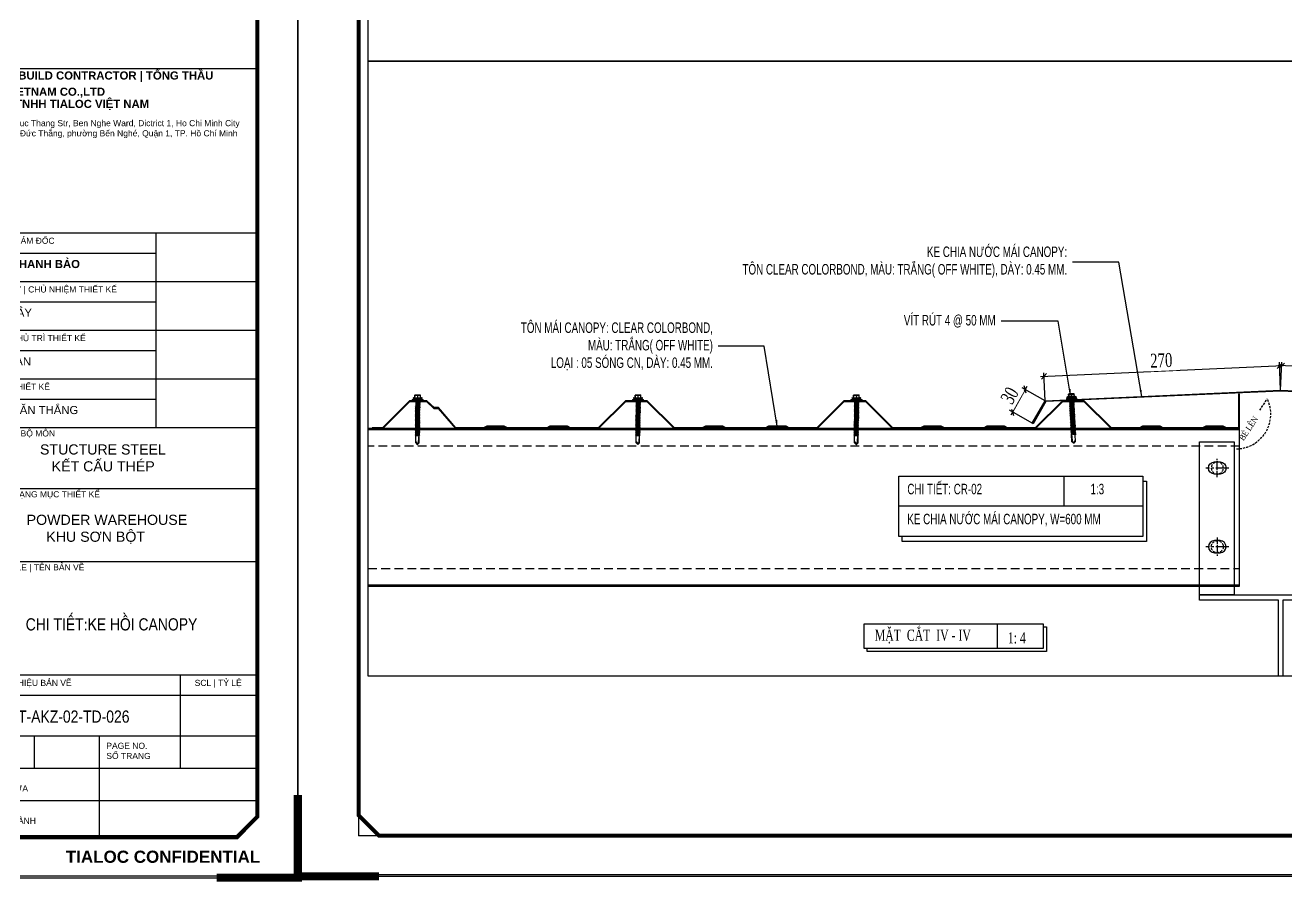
# Model space of a CAD drawing. Header units: inches. Extents: x 340055 to 349452, y -34649 to -30845.
# Drawn here: x 346167 to 346527.7, y -33308 to -33063.1 of the extents above; entities that cross this region are included whole.
import ezdxf
from ezdxf.enums import TextEntityAlignment as Align

# ---------------------------------------------------------------- set-up
doc = ezdxf.new("R2010")
doc.units = ezdxf.units.IN
doc.header["$MEASUREMENT"] = 0
for name, pattern in [('CENTER2', [28.575, 19.05, -3.175, 3.175, -3.175]), ('DASHED2', [9.525, 6.35, -3.175]), ('HIDDEN', [0.375, 0.25, -0.125])]:
    doc.linetypes.add(name, pattern=pattern)
for name, color, linetype in [('0 @ 1', 7, 'Continuous'), ('2', 2, 'Continuous'), ('250', 250, 'Continuous'), ('251', 251, 'Continuous'), ('3', 3, 'Continuous'), ('6', 6, 'Continuous'), ('Co ban', 2, 'Continuous'), ('DIM', 8, 'Continuous'), ('flashing', 6, 'Continuous'), ('NET IN', 3, 'Continuous'), ('ROOFING', 4, 'Continuous'), ('STRUCTURE', 1, 'Continuous')]:
    doc.layers.add(name, color=color, linetype=linetype)
doc.layers.add('Cover text', color=7, linetype='Continuous', true_color=0x52370f)
for name, color, linetype, lineweight in [('TEXT @ 1', 7, 'Continuous', 20), ('TL-TIILE BLOCK A2$0$TL-TITLE BLOCK - TEXT @ 1', 7, 'Continuous', 25), ('TL-TIILE BLOCK A2$0$TL-TITLE BLOCK 1', 7, 'Continuous', 50), ('TL-TIILE BLOCK A2$0$TL-TITLE BLOCK 2', 7, 'Continuous', 25)]:
    doc.layers.add(name, color=color, linetype=linetype, lineweight=lineweight)
doc.styles.add('DIM', font='SIMPLEX.shx', dxfattribs={"width": 0.7, "bigfont": 'EXTFONT.shx'})
doc.styles.add('ST1', font='times.ttf', dxfattribs={"width": 0.7})
doc.styles.add('ST1H', font='vnshxh.shx', dxfattribs={"width": 0.7})
doc.styles.add('TIEU DE', font='', dxfattribs={"width": 0.8})
doc.styles.add('TL-TIILE BLOCK A2$0$MEP-TEXT T.BLOCK 1', font='arial.ttf', dxfattribs={"height": 1.5})
doc.styles.add('TL-TIILE BLOCK A2$0$MEP-TEXT T.BLOCK 2', font='arial.ttf')
doc.styles.add('TL-TIILE BLOCK A2$0$MEP-TEXT T.BLOCK 3', font='arial.ttf', dxfattribs={"height": 3})
doc.styles.get('TIEU DE').set_extended_font_data('.VnArial NarrowH')
doc.dimstyles.new('3', dxfattribs={"dimtxt": 3.5, "dimasz": 1.8, "dimexe": 1, "dimexo": 0, "dimgap": 1, "dimtad": 1, "dimdec": 0, "dimlfac": 3, "dimzin": 0, "dimdsep": 46, "dimtxsty": 'ST1H', "dimblk": 'OBLIQUE', "dimcen": 1, "dimdle": 1, "dimclrd": 8, "dimclre": 8, "dimclrt": 3, "dimadec": 0, "dimazin": 0, "dimtfac": 1, "dimtdec": 0, "dimtix": 1, "dimtofl": 0, "dimtmove": 1, "dimatfit": 3, "dimfxl": 0, "dimtolj": 1, "dimtzin": 0, "dimlwd": -1, "dimlwe": -1, "dimarcsym": 0})
doc.dimstyles.new('4', dxfattribs={"dimtxt": 4, "dimasz": 1.5, "dimexe": 1, "dimexo": 0, "dimgap": 1, "dimtad": 1, "dimdec": 0, "dimlfac": 4, "dimzin": 0, "dimdsep": 46, "dimtxsty": 'ST1', "dimblk": 'OBLIQUE', "dimcen": 1, "dimdle": 1, "dimclrd": 8, "dimclre": 8, "dimclrt": 3, "dimadec": 0, "dimazin": 0, "dimtfac": 1, "dimtdec": 0, "dimtix": 1, "dimtmove": 0, "dimatfit": 3, "dimfxl": 0, "dimtolj": 1, "dimtzin": 0, "dimlwd": -1, "dimlwe": -1, "dimarcsym": 0})

# ---------------------------------------------------------------- blocks, each defined once
blk = doc.blocks.new('OVAl18-26')
at = {"layer": '250', "linetype": 'HIDDEN', "ltscale": 3}
blk.add_circle((0, 0), 1.78, dxfattribs=at)
at = {"layer": 'Co ban', "color": 71}
for p, q in [((0.82, 1.78), (-0.82, 1.78)), ((-0.82, -1.78), (0.82, -1.78))]:
    blk.add_line(p, q, dxfattribs=at)
for centre, start, end in [((-0.82, 0), 90, 270), ((0.82, 0), 270, 90)]:
    blk.add_arc(centre, 1.78, start, end, dxfattribs=at)
at = {"layer": 'DIM', "color": 5, "linetype": 'CENTER2', "ltscale": 0.2}
blk.add_line((-3.41, 0), (3.41, 0), dxfattribs=at)
at = {"layer": 'DIM', "color": 5, "linetype": 'CENTER2', "ltscale": 0.1}
blk.add_line((0, -2.74), (0, 2.74), dxfattribs=at)
blk.add_line((0, -2.74), (0, 2.74), dxfattribs=at)
blk = doc.blocks.new('_Oblique')
at = {"color": 0, "linetype": 'ByBlock', "lineweight": -2}
blk.add_line((-0.5, -0.5), (0.5, 0.5), dxfattribs=at)
blk = doc.blocks.new('*D623')
at = {"color": 8, "linetype": 'Continuous', "transparency": 16777216}
for p, q in [((346457.28, -33163.53), (346526.65, -33160.44)), ((346525.97, -33167.49), (346525.61, -33159.49)), ((346458.59, -33170.48), (346458.23, -33162.48))]:
    blk.add_line(p, q, dxfattribs=at)
at = {"layer": 'Defpoints', "color": 0, "transparency": 16777216}
for p in [(346525.65, -33160.49), (346525.97, -33167.49), (346458.59, -33170.48)]:
    blk.add_point(p, dxfattribs=at)
at = {"color": 8, "transparency": 16777216, "xscale": 1.5, "yscale": 1.5, "zscale": 1.5}
for p, rotation in [((346525.65, -33160.49), 2.544578220849351), ((346458.28, -33163.48), 182.5445782208494)]:
    blk.add_blockref('_Oblique', p, dxfattribs=dict(at, rotation=rotation))
at = {"color": 3, "transparency": 16777216, "insert": (346491.83, -33158.95), "char_height": 4, "attachment_point": 5, "rotation": 2.5446, "style": 'ST1', "bg_fill": 3, "box_fill_scale": 1.25, "bg_fill_color": 256, "bg_fill_true_color": 13158600, "bg_fill_transparency": 0}
blk.add_mtext('\\A1;270', dxfattribs=at)
blk = doc.blocks.new('*D624')
at = {"color": 8, "linetype": 'Continuous', "transparency": 16777216}
for p, q in [((346453.43, -33166.4), (346448.79, -33174.56)), ((346458.59, -33170.48), (346452.07, -33166.77)), ((346454.93, -33176.91), (346448.41, -33173.2))]:
    blk.add_line(p, q, dxfattribs=at)
at = {"layer": 'Defpoints', "color": 0, "transparency": 16777216}
for p in [(346458.59, -33170.48), (346454.93, -33176.91)]:
    blk.add_point(p, dxfattribs=at)
at = {"color": 8, "transparency": 16777216, "xscale": 1.5, "yscale": 1.5, "zscale": 1.5}
for p, rotation in [((346452.94, -33167.27), 60.37475277055221), ((346449.28, -33173.7), 240.3747527705522)]:
    blk.add_blockref('_Oblique', p, dxfattribs=dict(at, rotation=rotation))
at = {"color": 3, "transparency": 16777216, "insert": (346448.47, -33168.98), "char_height": 4, "attachment_point": 5, "rotation": 60.3748, "style": 'ST1', "bg_fill": 3, "box_fill_scale": 1.25, "bg_fill_color": 256, "bg_fill_true_color": 13158600, "bg_fill_transparency": 0}
blk.add_mtext('\\A1;30', dxfattribs=at)
at = {"layer": 'Defpoints', "color": 0, "transparency": 16777216}
blk.add_point((346449.28, -33173.7), dxfattribs=at)
blk = doc.blocks.new('*D625')
at = {"color": 8, "linetype": 'Continuous', "transparency": 16777216}
for p, q in [((346594.65, -33163.52), (346525.28, -33160.44)), ((346525.97, -33167.49), (346526.32, -33159.48)), ((346593.34, -33170.47), (346593.7, -33162.47))]:
    blk.add_line(p, q, dxfattribs=at)
at = {"layer": 'Defpoints', "color": 0, "transparency": 16777216}
for p in [(346526.28, -33160.48), (346525.97, -33167.49), (346593.34, -33170.47)]:
    blk.add_point(p, dxfattribs=at)
at = {"color": 8, "transparency": 16777216, "xscale": 1.5, "yscale": 1.5, "zscale": 1.5}
for p, rotation in [((346526.28, -33160.48), 177.459898071632), ((346593.65, -33163.47), 357.459898071632)]:
    blk.add_blockref('_Oblique', p, dxfattribs=dict(at, rotation=rotation))
at = {"color": 3, "transparency": 16777216, "insert": (346560.1, -33158.94), "char_height": 4, "attachment_point": 5, "rotation": 357.4599, "style": 'ST1', "bg_fill": 3, "box_fill_scale": 1.25, "bg_fill_color": 256, "bg_fill_true_color": 13158600, "bg_fill_transparency": 0}
blk.add_mtext('\\A1;270', dxfattribs=at)
blk = doc.blocks.new('A$C26A6701F')
at = {"layer": 'STRUCTURE', "color": 1, "linetype": 'Continuous'}
for p, q in [((0, 17.21), (1.33, 17.54)), ((0, 17.08), (0, 17.21)), ((0, 17.21), (4, 17.21)), ((4, 17.08), (0, 17.08)), ((3.94, 16.71), (0.06, 16.71)), ((0.4, 17.84), (3.6, 17.84)), ((0.4, 17.57), (1.2, 17.57)), ((0.93, 17.84), (0.93, 18.77)), ((0.97, 17.84), (1.03, 18.61)), ((1.07, 18.91), (2.93, 18.91)), ((1.12, 14.3), (2.9, 14.57)), ((1.39, 14.5), (1.12, 14.3)), ((1.13, 15.25), (2.9, 15.52)), ((1.39, 15.45), (1.13, 15.25)), ((1.13, 15.25), (1.39, 15.14)), ((1.13, 14.77), (2.9, 15.05)), ((1.39, 14.98), (1.13, 14.77)), ((1.13, 14.77), (1.39, 14.66)), ((1.19, 16.71), (1.14, 16.67)), ((1.14, 16.67), (1.4, 16.71)), ((1.14, 16.67), (1.4, 16.56)), ((1.14, 16.2), (2.91, 16.47)), ((1.4, 16.4), (1.14, 16.2)), ((1.14, 16.2), (1.39, 16.09)), ((1.14, 15.72), (2.91, 16)), ((1.4, 15.93), (1.14, 15.72)), ((1.14, 15.72), (1.39, 15.61)), ((1.2, 17.57), (2.8, 17.57)), ((1.33, 17.54), (1.33, 17.57)), ((1.33, 17.54), (2.67, 17.54)), ((1.39, 16.09), (2.73, 16.28)), ((1.39, 15.93), (1.39, 16.09)), ((1.39, 15.61), (2.73, 15.81)), ((2.7, 15.64), (1.39, 15.45)), ((1.39, 15.45), (1.39, 15.61)), ((1.39, 15.14), (2.73, 15.33)), ((2.7, 15.16), (1.39, 14.98)), ((1.39, 14.98), (1.39, 15.14)), ((1.39, 14.66), (2.73, 14.86)), ((2.7, 14.69), (1.39, 14.5)), ((1.39, 14.5), (1.39, 14.67)), ((1.4, 16.56), (2.42, 16.71)), ((2.71, 16.59), (1.4, 16.4)), ((1.4, 16.4), (1.4, 16.56)), ((2.71, 16.11), (1.4, 15.93)), ((1.91, 18.61), (1.97, 17.84)), ((2.04, 17.84), (2.1, 18.61)), ((2.67, 17.54), (2.67, 17.57)), ((2.67, 17.54), (4, 17.21)), ((2.7, 15.64), (2.7, 15.8)), ((2.7, 15.64), (2.9, 15.52)), ((2.7, 15.16), (2.7, 15.33)), ((2.7, 15.16), (2.9, 15.05)), ((2.7, 14.69), (2.7, 14.85)), ((2.7, 14.69), (2.9, 14.57)), ((2.71, 16.59), (2.71, 16.71)), ((2.71, 16.59), (2.91, 16.47)), ((2.71, 16.11), (2.71, 16.28)), ((2.71, 16.11), (2.91, 16)), ((2.72, 14.38), (2.9, 14.57)), ((2.73, 16.28), (2.91, 16.47)), ((2.73, 15.81), (2.91, 16)), ((2.73, 15.33), (2.9, 15.52)), ((2.73, 14.86), (2.9, 15.05)), ((2.8, 17.57), (3.6, 17.57)), ((2.97, 18.61), (3.04, 17.84)), ((3.07, 17.84), (3.07, 18.77)), ((4, 17.21), (4, 17.08)), ((1.08, 9.55), (2.86, 9.83)), ((1.34, 9.76), (1.08, 9.55)), ((1.09, 10.98), (2.86, 11.25)), ((1.35, 11.18), (1.09, 10.98)), ((1.09, 10.98), (1.35, 10.87)), ((1.09, 10.5), (2.86, 10.78)), ((1.35, 10.71), (1.09, 10.5)), ((1.09, 10.5), (1.35, 10.39)), ((1.09, 10.03), (2.86, 10.3)), ((1.35, 10.23), (1.09, 10.03)), ((1.09, 10.03), (1.34, 9.92)), ((1.1, 11.93), (2.88, 12.2)), ((1.36, 12.13), (1.1, 11.93)), ((1.1, 11.93), (1.36, 11.82)), ((1.1, 11.45), (2.87, 11.73)), ((1.36, 11.66), (1.1, 11.45)), ((1.1, 11.45), (1.36, 11.34)), ((1.11, 12.88), (2.89, 13.15)), ((1.38, 13.08), (1.11, 12.88)), ((1.11, 12.88), (1.37, 12.77)), ((1.11, 12.4), (2.88, 12.68)), ((1.37, 12.61), (1.11, 12.4)), ((1.11, 12.4), (1.37, 12.29)), ((1.12, 14.3), (1.38, 14.19)), ((1.12, 13.82), (2.9, 14.1)), ((1.39, 14.03), (1.12, 13.82)), ((1.12, 13.82), (1.38, 13.72)), ((1.12, 13.35), (2.89, 13.63)), ((1.38, 13.56), (1.12, 13.35)), ((1.12, 13.35), (1.38, 13.24)), ((1.34, 9.92), (2.68, 10.11)), ((2.65, 9.95), (1.34, 9.76)), ((1.34, 9.92), (1.34, 9.76)), ((1.34, 9.45), (2.68, 9.64)), ((2.66, 11.37), (1.35, 11.18)), ((1.35, 11.18), (1.36, 11.34)), ((1.35, 10.87), (2.69, 11.06)), ((2.66, 10.89), (1.35, 10.71)), ((1.35, 10.71), (1.35, 10.87)), ((1.35, 10.39), (2.69, 10.59)), ((2.66, 10.42), (1.35, 10.23)), ((1.35, 10.23), (1.35, 10.39)), ((2.68, 12.32), (1.36, 12.13)), ((1.36, 11.82), (2.7, 12.01)), ((2.67, 11.84), (1.36, 11.66)), ((1.36, 11.66), (1.36, 11.82)), ((1.36, 11.34), (2.7, 11.54)), ((1.37, 12.77), (2.71, 12.96)), ((2.68, 12.79), (1.37, 12.61)), ((1.37, 12.61), (1.37, 12.77)), ((1.37, 12.29), (2.71, 12.49)), ((1.37, 12.13), (1.37, 12.29)), ((1.38, 14.19), (2.72, 14.38)), ((1.38, 14.03), (1.38, 14.19)), ((1.38, 13.72), (2.72, 13.91)), ((2.69, 13.74), (1.38, 13.56)), ((1.38, 13.56), (1.38, 13.72)), ((1.38, 13.24), (2.72, 13.44)), ((2.69, 13.27), (1.38, 13.08)), ((1.38, 13.24), (1.38, 13.08)), ((2.7, 14.21), (1.39, 14.03)), ((2.65, 10.1), (2.65, 9.95)), ((2.65, 9.95), (2.86, 9.83)), ((2.65, 9.47), (2.65, 9.64)), ((2.66, 11.37), (2.67, 11.53)), ((2.66, 11.37), (2.86, 11.25)), ((2.66, 10.89), (2.67, 11.06)), ((2.66, 10.89), (2.86, 10.78)), ((2.66, 10.42), (2.66, 10.58)), ((2.66, 10.42), (2.86, 10.3)), ((2.67, 11.84), (2.67, 12.01)), ((2.67, 11.84), (2.87, 11.73)), ((2.68, 12.79), (2.68, 12.96)), ((2.68, 12.79), (2.88, 12.68)), ((2.68, 12.32), (2.68, 12.48)), ((2.68, 12.32), (2.88, 12.2)), ((2.68, 10.11), (2.86, 10.3)), ((2.68, 9.64), (2.86, 9.83)), ((2.69, 13.74), (2.69, 13.91)), ((2.69, 13.74), (2.89, 13.63)), ((2.69, 13.43), (2.69, 13.27)), ((2.69, 13.27), (2.89, 13.15)), ((2.69, 11.06), (2.86, 11.25)), ((2.69, 10.59), (2.86, 10.78)), ((2.7, 14.21), (2.7, 14.38)), ((2.7, 14.21), (2.9, 14.1)), ((2.7, 12.01), (2.88, 12.2)), ((2.7, 11.54), (2.87, 11.73)), ((2.71, 12.96), (2.89, 13.15)), ((2.71, 12.49), (2.88, 12.68)), ((2.72, 13.91), (2.9, 14.1)), ((2.72, 13.44), (2.89, 13.63)), ((1.03, 4.81), (2.81, 5.09)), ((1.29, 5.02), (1.03, 4.81)), ((1.04, 5.76), (2.81, 6.03)), ((1.3, 5.96), (1.04, 5.76)), ((1.04, 5.76), (1.3, 5.65)), ((1.04, 5.28), (2.81, 5.56)), ((1.3, 5.49), (1.04, 5.28)), ((1.04, 5.28), (1.29, 5.17)), ((1.05, 6.71), (2.83, 6.98)), ((1.31, 6.91), (1.05, 6.71)), ((1.05, 6.71), (1.31, 6.6)), ((1.05, 6.23), (2.82, 6.51)), ((1.31, 6.44), (1.05, 6.23)), ((1.05, 6.23), (1.31, 6.12)), ((1.06, 8.13), (2.84, 8.41)), ((1.33, 8.34), (1.06, 8.13)), ((1.06, 8.13), (1.32, 8.02)), ((1.06, 7.65), (2.83, 7.93)), ((1.32, 7.86), (1.06, 7.65)), ((1.06, 7.65), (1.32, 7.55)), ((1.06, 7.18), (2.83, 7.46)), ((1.32, 7.39), (1.06, 7.18)), ((1.06, 7.18), (1.32, 7.07)), ((1.07, 8.6), (2.84, 8.88)), ((1.33, 8.81), (1.07, 8.6)), ((1.07, 8.6), (1.33, 8.5)), ((1.08, 9.55), (1.34, 9.45)), ((1.08, 9.08), (2.85, 9.36)), ((1.34, 9.29), (1.08, 9.08)), ((1.08, 9.08), (1.34, 8.97)), ((1.29, 5.17), (2.63, 5.37)), ((2.6, 5.2), (1.29, 5.02)), ((1.29, 5.01), (1.29, 5.17)), ((1.29, 4.7), (2.63, 4.9)), ((2.61, 6.15), (1.3, 5.96)), ((1.3, 5.96), (1.31, 6.12)), ((1.3, 5.65), (2.64, 5.84)), ((2.61, 5.67), (1.3, 5.49)), ((1.3, 5.49), (1.3, 5.65)), ((2.63, 7.1), (1.31, 6.91)), ((1.31, 6.6), (2.65, 6.79)), ((2.62, 6.62), (1.31, 6.44)), ((1.31, 6.44), (1.31, 6.6)), ((1.31, 6.12), (2.64, 6.32)), ((1.32, 8.02), (2.66, 8.22)), ((2.63, 8.05), (1.32, 7.86)), ((1.32, 7.86), (1.32, 8.02)), ((1.32, 7.55), (2.66, 7.74)), ((2.63, 7.57), (1.32, 7.39)), ((1.32, 7.39), (1.32, 7.55)), ((1.32, 7.07), (2.66, 7.27)), ((1.32, 6.91), (1.32, 7.07)), ((2.64, 9), (1.33, 8.81)), ((1.33, 8.81), (1.34, 8.97)), ((1.33, 8.5), (2.67, 8.69)), ((2.64, 8.52), (1.33, 8.34)), ((1.33, 8.34), (1.33, 8.5)), ((2.65, 9.47), (1.34, 9.29)), ((1.34, 9.29), (1.34, 9.45)), ((1.34, 8.97), (2.67, 9.17)), ((2.6, 5.2), (2.61, 5.36)), ((2.6, 5.2), (2.81, 5.09)), ((2.6, 4.72), (2.6, 4.89)), ((2.61, 6.15), (2.62, 6.31)), ((2.61, 6.15), (2.81, 6.03)), ((2.61, 5.67), (2.61, 5.84)), ((2.61, 5.67), (2.81, 5.56)), ((2.62, 6.62), (2.62, 6.79)), ((2.62, 6.62), (2.82, 6.51)), ((2.63, 8.05), (2.63, 8.21)), ((2.63, 8.05), (2.83, 7.93)), ((2.63, 7.57), (2.63, 7.74)), ((2.63, 7.57), (2.83, 7.46)), ((2.63, 7.1), (2.63, 7.26)), ((2.63, 7.1), (2.83, 6.98)), ((2.63, 5.37), (2.81, 5.56)), ((2.63, 4.9), (2.81, 5.09)), ((2.64, 9), (2.64, 9.16)), ((2.64, 9), (2.84, 8.88)), ((2.64, 8.52), (2.64, 8.69)), ((2.64, 8.52), (2.84, 8.41)), ((2.64, 6.32), (2.82, 6.51)), ((2.64, 5.84), (2.81, 6.03)), ((2.65, 9.47), (2.85, 9.36)), ((2.65, 6.79), (2.83, 6.98)), ((2.66, 8.22), (2.84, 8.41)), ((2.66, 7.74), (2.83, 7.93)), ((2.66, 7.27), (2.83, 7.46)), ((2.67, 9.17), (2.85, 9.36)), ((2.67, 8.69), (2.84, 8.88)), ((1.02, 3.86), (2.8, 4.14)), ((1.28, 4.07), (1.02, 3.86)), ((1.02, 3.86), (1.28, 3.75)), ((1.28, 3.59), (1.02, 3.38)), ((1.02, 3.38), (2.31, 3.59)), ((1.02, 3.38), (1.28, 3.28)), ((1.03, 4.81), (1.29, 4.7)), ((1.03, 4.33), (2.8, 4.61)), ((1.29, 4.54), (1.03, 4.33)), ((1.03, 4.33), (1.28, 4.23)), ((1.27, 0.62), (1.28, 3.28)), ((1.27, 0.62), (1.41, 0.81)), ((1.27, 0.62), (1.88, 0.02)), ((1.28, 4.23), (2.62, 4.42)), ((2.62, 4.25), (1.28, 4.07)), ((1.28, 4.07), (1.28, 4.23)), ((1.28, 3.75), (2.62, 3.95)), ((1.28, 3.59), (1.28, 3.75)), ((2.35, 3.74), (1.28, 3.59)), ((1.28, 3.28), (2.21, 3.41)), ((2.6, 4.72), (1.29, 4.54)), ((1.29, 4.54), (1.29, 4.7)), ((1.67, 0.81), (1.98, 0.02)), ((1.96, 0.08), (2.26, 0.64)), ((1.98, 0.02), (2.6, 0.61)), ((2.38, 0.96), (2.56, 3.71)), ((2.62, 3.78), (2.52, 3.77)), ((2.52, 3.46), (2.61, 3.47)), ((2.54, 3.62), (2.79, 3.66)), ((2.6, 4.72), (2.8, 4.61)), ((2.6, 0.61), (2.61, 3.47)), ((2.61, 3.47), (2.79, 3.66)), ((2.62, 4.42), (2.8, 4.61)), ((2.62, 4.25), (2.62, 4.41)), ((2.8, 4.14), (2.62, 4.25)), ((2.62, 3.95), (2.8, 4.14)), ((2.62, 3.78), (2.62, 3.95)), ((2.79, 3.66), (2.62, 3.78))]:
    blk.add_line(p, q, dxfattribs=at)
for centre, major_axis, ratio, start_param, end_param in [((-1.11, 16.72), (-0.822, 0.822), 1, 3.915086, 4.236522), ((0.42, 17.71), (0.0956, 0.0956), 1, 0.954633, 3.757756), ((1.07, 18.77), (-0.0943, 0.0943), 1, -0.785398, 0.785398), ((1.47, 18.04), (0.508, 0.508), 1, 0.131933, 1.438864), ((2.54, 18.04), (0.508, 0.508), 1, 0.131933, 1.438864), ((2.93, 18.77), (-0.0943, 0.0943), 1, 3.926991, 5.497787), ((3.55, 17.71), (-0.1, 0.1), 1, 2.701137, 5.152845), ((5.1, 16.72), (-1.15, 0.17), 0.90746, -0.177273, 0.177273), ((1.54, 0.72), (0.111, 0.111), 1, 6.085329, 8.011019), ((1.93, 0.09), (0.0625, 0.0625), 1, 3.247504, 4.535451), ((1.82, 3.74), (0.363, 0.363), 1, 4.808661, 5.407478), ((1.79, 0.99), (0.416, 0.416), 1, 4.859665, 5.449971), ((2.44, 3.68), (0.0836, 0.0836), 1, 5.766736, 8.502032)]:
    blk.add_ellipse(centre, major_axis=major_axis, ratio=ratio, start_param=start_param, end_param=end_param, dxfattribs=at)
blk = doc.blocks.new('kt kien truc 1')
at = {"layer": 'Defpoints'}
for p in [(15, 15), (20, 10)]:
    blk.add_line(p, (15, 10), dxfattribs=at)
at = {"layer": 'Defpoints', "color": 8}
blk.add_lwpolyline([(0, 0), (594, 0), (594, 420), (0, 420)], close=True, dxfattribs=at)
at = {"layer": 'Defpoints', "color": 8, "const_width": 2}
for points in [[(0, 20), (0, 0), (20, 0)], [(594, 20), (594, 0), (574, 0)]]:
    blk.add_lwpolyline(points, dxfattribs=at)
at = {"layer": 'TL-TIILE BLOCK A2$0$TL-TITLE BLOCK 1', "const_width": 1}
blk.add_lwpolyline([(20, 10), (579, 10), (584, 15), (584, 405), (579, 410), (20, 410), (15, 405), (15, 15)], close=True, dxfattribs=at)
at = {"layer": 'TL-TIILE BLOCK A2$0$TL-TITLE BLOCK 2'}
for p, q in [((509, 199.5), (584, 199.5)), ((509, 159), (584, 159)), ((559, 159), (559, 111)), ((509, 154), (559, 154)), ((509, 147), (584, 147)), ((509, 142), (559, 142)), ((509, 135), (584, 135)), ((509, 130), (559, 130)), ((509, 123), (584, 123)), ((509, 118), (559, 118)), ((509, 111), (584, 111)), ((509, 96), (584, 96)), ((509, 78), (584, 78)), ((509, 50), (584, 50)), ((565, 50), (565, 27)), ((509, 45), (584, 45)), ((509, 35), (584, 35)), ((529, 35), (529, 27)), ((545, 35), (545, 10)), ((509, 27), (584, 27)), ((509, 19), (584, 19))]:
    blk.add_line(p, q, dxfattribs=at)
at = {"layer": '0 @ 1', "attachment_point": 1}
for s, width, insert, char_height, style in [('\\pt10;{\\fArial|b1|i0|c0|p34;NGUYỄN THANH BẢO}', 32.1571, (510.79, 152.31), 2, 'TL-TIILE BLOCK A2$0$MEP-TEXT T.BLOCK 2'), ('\\pt15;{\\fArial|b1|i0|c0|p34;TIALOC CONFIDENTIAL}', 49.3859, (536.78, 6.67), 3, 'TL-TIILE BLOCK A2$0$MEP-TEXT T.BLOCK 3')]:
    blk.add_mtext_dynamic_manual_height_columns(s, width=width, gutter_width=12.5, heights=[0], dxfattribs=dict(at, insert=insert, char_height=char_height, style=style))
at = {"layer": 'TEXT @ 1', "attachment_point": 1, "style": 'TL-TIILE BLOCK A2$0$MEP-TEXT T.BLOCK 1'}
for s, width, insert, char_height in [('{\\C1;HỒ HỮU TÂY}', 50.8254, (510.84, 140.31), 2), ('{\\C1;LÊ THỊ NHÀN}', 50.8254, (510.84, 128.31), 2), ('{\\C1;NGUYỄN VĂN THẮNG}', 50.8254, (510.84, 116.31), 2), ('\\pi10.02899;{\\C1;STUCTURE STEEL \\P\\pi12.90587;KẾT CẤU THÉP}', 50.8254, (520.39, 106.84), 2.5), ('\\pi10.78205;{\\C1;POWDER WAREHOUSE\\P     KHU SƠN BỘT}', 64.0147, (516.35, 89.49), 2.5)]:
    blk.add_mtext_dynamic_manual_height_columns(s, width=width, gutter_width=15, heights=[0], dxfattribs=dict(at, insert=insert, char_height=char_height))
at = {"layer": 'TL-TIILE BLOCK A2$0$TL-TITLE BLOCK - TEXT @ 1', "attachment_point": 1}
for s, width, insert, char_height, style in [('{\\fArial|b1|i0|c0|p34;DESIGN & BUILD CONTRACTOR | TỔNG THẦU}', 66.5482, (510.78, 198.79), 2, 'TL-TIILE BLOCK A2$0$MEP-TEXT T.BLOCK 2'), ('{\\fArial|b1|i0|c0|p34;TIALOC VIETNAM CO.,LTD}', 66.5482, (510.78, 194.79), 2, 'TL-TIILE BLOCK A2$0$MEP-TEXT T.BLOCK 2'), ('{\\fArial|b1|i0|c0|p34;CÔNG TY TNHH TIALOC VIỆT NAM}', 66.5482, (510.78, 191.79), 2, 'TL-TIILE BLOCK A2$0$MEP-TEXT T.BLOCK 2'), ('ADD:^I37 Ton Duc Thang Str, Ben Nghe Ward, Dictrict 1, Ho Chi Minh City ', 70.4569, (510.78, 186.79), 1.5, 'TL-TIILE BLOCK A2$0$MEP-TEXT T.BLOCK 1'), ('Địa chỉ: 37 Tôn Đức Thắng, phường Bến Nghé, Quận 1, TP. Hồ Chí Minh', 70.522, (510.78, 184.29), 1.5, 'TL-TIILE BLOCK A2$0$MEP-TEXT T.BLOCK 1'), ('DIRECTOR | GIÁM ĐỐC', 57.2397, (510.78, 157.79), 1.5, 'TL-TIILE BLOCK A2$0$MEP-TEXT T.BLOCK 1'), ('APPROVED BY | CHỦ NHIỆM THIẾT KẾ', 57.2397, (510.78, 145.79), 1.5, 'TL-TIILE BLOCK A2$0$MEP-TEXT T.BLOCK 1'), ('CHECK BY | CHỦ TRÌ THIẾT KẾ', 50.8254, (510.78, 133.79), 1.5, 'TL-TIILE BLOCK A2$0$MEP-TEXT T.BLOCK 1'), ('DESIGNED | THIẾT KẾ', 44.9979, (510.78, 121.79), 1.5, 'TL-TIILE BLOCK A2$0$MEP-TEXT T.BLOCK 1'), ('DEPARMENT | BỘ MÔN', 63.0963, (510.78, 110.29), 1.5, 'TL-TIILE BLOCK A2$0$MEP-TEXT T.BLOCK 1'), ('ITEM TITLE | HẠNG MỤC THIẾT KẾ', 63.0963, (510.78, 95.29), 1.5, 'TL-TIILE BLOCK A2$0$MEP-TEXT T.BLOCK 1'), ('DRAWING TITLE | TÊN BẢN VẼ', 63.0963, (510.78, 77.29), 1.5, 'TL-TIILE BLOCK A2$0$MEP-TEXT T.BLOCK 1'), ('DWG.NO | SỐ HIỆU BẢN VẼ', 37.618, (510.78, 48.79), 1.5, 'TL-TIILE BLOCK A2$0$MEP-TEXT T.BLOCK 1'), ('SCL | TỶ LỆ', 37.618, (568.56, 48.79), 1.5, 'TL-TIILE BLOCK A2$0$MEP-TEXT T.BLOCK 1'), ('SỐ TRANG', 31.0296, (546.78, 30.77), 1.5, 'TL-TIILE BLOCK A2$0$MEP-TEXT T.BLOCK 1'), ('PAGE NO.', 21.1246, (546.78, 33.27), 1.5, 'TL-TIILE BLOCK A2$0$MEP-TEXT T.BLOCK 1'), ('BẢN CHỈNH SỬA', 31.0296, (510.78, 22.77), 1.5, 'TL-TIILE BLOCK A2$0$MEP-TEXT T.BLOCK 1'), ('NGÀY PHÁT HÀNH', 31.0296, (510.78, 14.77), 1.5, 'TL-TIILE BLOCK A2$0$MEP-TEXT T.BLOCK 1')]:
    blk.add_mtext_dynamic_manual_height_columns(s, width=width, gutter_width=15, heights=[0], dxfattribs=dict(at, insert=insert, char_height=char_height, style=style))

msp = doc.modelspace()

# ---------------------------------------------------------------- linework, layer by layer
at = {"color": 9}
msp.add_line((346463.9324, -33192.0223), (346463.9324, -33200.6469), dxfattribs=at)
msp.add_line((346444.9093, -33234.2493), (346444.9093, -33241.3233))
at = {"color": 8}
msp.add_lwpolyline([(346265.0241, -33073.4326), (346834.362, -33073.4326), (346834.362, -33249.2225), (346265.0241, -33249.2225)], close=True, dxfattribs=at)
at = {"color": 3, "ltscale": 15}
msp.add_lwpolyline([(346514.2063, -33178.4515), (346514.2063, -33168.6063), (346513.9563, -33168.6063), (346513.9563, -33178.2015), (346510.4642, -33178.2015), (346509.5582, -33177.7522), (346504.5661, -33177.7522), (346503.6601, -33178.2015), (346492.3846, -33178.2015), (346491.4786, -33177.7522), (346486.4865, -33177.7522), (346485.5805, -33178.2015), (346477.6153, -33178.2015), (346469.8265, -33170.4637), (346463.5765, -33170.4637), (346455.7877, -33178.2015), (346447.8865, -33178.2015), (346446.9805, -33177.7522), (346441.9884, -33177.7522), (346441.0824, -33178.2015), (346429.807, -33178.2015), (346428.901, -33177.7522), (346423.9088, -33177.7522), (346423.0029, -33178.2015), (346415.0377, -33178.2015), (346407.3073, -33170.4637), (346401.0573, -33170.4637), (346393.327, -33178.2015), (346385.4258, -33178.2015), (346384.5198, -33177.7522), (346379.5277, -33177.7522), (346378.6217, -33178.2015), (346367.3462, -33178.2015), (346366.4403, -33177.7522), (346361.4481, -33177.7522), (346360.5422, -33178.2015), (346352.641, -33178.2015), (346344.8522, -33170.4637), (346338.6022, -33170.4637), (346330.8134, -33178.2015), (346322.9122, -33178.2015), (346322.0062, -33177.7522), (346317.0141, -33177.7522), (346316.1081, -33178.2015), (346304.8327, -33178.2015), (346303.9267, -33177.7522), (346298.9345, -33177.7522), (346298.0286, -33178.2015), (346290.1274, -33178.2015), (346285.1841, -33172.4296), (346283.9361, -33172.4296), (346281.8273, -33170.4637), (346276.8351, -33170.4637), (346269.1238, -33178.1876), (346266.1559, -33178.1876), (346266.1559, -33178.4515), (346269.2075, -33178.4515), (346276.9336, -33170.7137), (346281.7288, -33170.7137), (346283.8376, -33172.6796), (346285.0691, -33172.6796), (346290.0124, -33178.4515), (346298.0872, -33178.4515), (346298.9931, -33178.0022), (346303.8681, -33178.0022), (346304.7741, -33178.4515), (346316.1667, -33178.4515), (346317.0727, -33178.0022), (346321.9477, -33178.0022), (346322.8536, -33178.4515), (346330.9164, -33178.4515), (346338.7053, -33170.7137), (346344.7491, -33170.7137), (346352.538, -33178.4515), (346360.6007, -33178.4515), (346361.5067, -33178.0022), (346366.3817, -33178.0022), (346367.2877, -33178.4515), (346378.6803, -33178.4515), (346379.5863, -33178.0022), (346384.4613, -33178.0022), (346385.3672, -33178.4515), (346393.4306, -33178.4515), (346401.1609, -33170.7137), (346407.2037, -33170.7137), (346414.934, -33178.4515), (346423.0615, -33178.4515), (346423.9674, -33178.0022), (346428.8424, -33178.0022), (346429.7484, -33178.4515), (346441.141, -33178.4515), (346442.047, -33178.0022), (346446.922, -33178.0022), (346447.8279, -33178.4515), (346455.8907, -33178.4515), (346463.6796, -33170.7137), (346469.7234, -33170.7137), (346477.5123, -33178.4515), (346485.6391, -33178.4515), (346486.5451, -33178.0022), (346491.4201, -33178.0022), (346492.326, -33178.4515), (346503.7187, -33178.4515), (346504.6247, -33178.0022), (346509.4996, -33178.0022), (346510.4056, -33178.4515)], close=True, dxfattribs=at)
at = {"color": 94}
for points in [[(346265.0241, -33223.4515), (346514.2063, -33223.4515), (346514.2063, -33178.4515), (346265.0241, -33178.4515)], [(346514.2063, -33178.8265), (346265.0241, -33178.8265)], [(346265.0241, -33223.0765), (346514.2063, -33223.0765)]]:
    msp.add_lwpolyline(points, dxfattribs=at)
at = {"color": 94, "linetype": 'HIDDEN', "ltscale": 10}
for points in [[(346514.2063, -33183.4515), (346265.0241, -33183.4515)], [(346265.0241, -33218.4515), (346514.2063, -33218.4515)]]:
    msp.add_lwpolyline(points, dxfattribs=at)
msp.add_lwpolyline([(346406.8217, -33234.2493), (346458.0782, -33234.2493), (346458.0782, -33241.3233), (346406.8217, -33241.3233)], close=True)
at = {"layer": '2'}
msp.add_lwpolyline([(346525.3652, -33249.2225), (346525.3652, -33227.5015), (346502.7152, -33227.5015), (346502.7152, -33225.9515), (346549.2152, -33225.9515), (346549.2152, -33227.5015), (346526.5652, -33227.5015), (346526.5652, -33249.2225)], dxfattribs=at)
at = {"layer": '6', "color": 9}
msp.add_lwpolyline([(346512.7152, -33225.9515), (346502.7152, -33225.9515), (346502.7152, -33182.2015), (346512.7152, -33182.2015)], close=True, dxfattribs=at)
at = {"layer": 'flashing'}
msp.add_lwpolyline([(346525.9652, -33167.486), (346593.3418, -33170.475), (346596.8939, -33176.9424), (346596.6922, -33177.047), (346593.1533, -33170.7074), (346525.9652, -33167.7037), (346458.7773, -33170.7126), (346455.1562, -33177.0315), (346454.9348, -33176.9109), (346458.5889, -33170.4802)], close=True, dxfattribs=at)
at = {"layer": 'NET IN'}
msp.add_lwpolyline([(345556.1302, -32819.8165), (346244.9101, -32819.8165), (346244.9101, -33306.4171), (345556.1302, -33306.4171)], close=True, dxfattribs=at)
at = {"layer": 'ROOFING', "color": 8}
msp.add_lwpolyline([(346265.0241, -32897.6427), (346834.362, -32897.6427), (346834.362, -33073.4326), (346265.0241, -33073.4326)], close=True, dxfattribs=at)

# ---------------------------------------------------------------- block references
at = {"color": 9, "linetype": 'Continuous', "extrusion": (-3.52343e-21, -5.24939e-09, 1), "xscale": 0.749999999998181, "yscale": 0.749999999998181, "zscale": 0.749999999998181}
for p in [(346277.6771, -33182.9963, 0.0002), (346340.7021, -33182.9963, 0.0002), (346403.1572, -33182.9963, 0.0002)]:
    msp.add_blockref('A$C26A6701F', p, dxfattribs=at)
at = {"layer": '251', "color": 9, "xscale": -0.9722222222480923, "yscale": 0.9722222221862467, "zscale": 0.9722222221905668}
msp.add_blockref('OVAl18-26', (346507.8497, -33189.7015), dxfattribs=at)
at = {"layer": '251', "color": 9, "xscale": 0.9722222222480923, "yscale": 0.9722222222480923, "zscale": 0.9722222222480923, "rotation": 180}
msp.add_blockref('OVAl18-26', (346507.8497, -33212.2015), dxfattribs=at)
at = {"layer": '3'}
ref = msp.add_blockref('kt kien truc 1', (345556.1302, -33306.8326), dxfattribs=dict(at, xscale=1.159562065285868, yscale=1.159562065285868, zscale=1.159562065285868))
ref.add_attrib('TENBANVE', 'CHI TIÕT:KE HåI CANOPY', dxfattribs={"layer": 'Cover text', "ltscale": 0.5, "height": 3.478686, "style": 'TIEU DE'}).set_placement((346191.6358, -33234.3998), align=Align.MIDDLE_CENTER)
ref.add_attrib('STT', 'CPT-AKZ-02-TD-026', dxfattribs={"layer": 'Cover text', "ltscale": 0.5, "height": 3.478686, "style": 'TIEU DE'}).set_placement((346178.0731, -33260.7671), align=Align.MIDDLE_CENTER)

# ---------------------------------------------------------------- texts
at = {"layer": '2', "color": 92, "linetype": 'Continuous', "insert": (346518.8889, -33175.2435), "char_height": 1.6875, "attachment_point": 6, "rotation": 56.36559, "style": 'DIM'}
msp.add_mtext('\\A1;{\\Fvntimeh|c0;\\W0.9;\\T0.95;\\C3;BÎ L£N}', dxfattribs=at)

# ---------------------------------------------------------------- leaders
at = {"color": 9}
msp.add_leader([(346382.0238, -33177.7522), (346378.312, -33154.916), (346363.6157, -33154.916)], dimstyle='3', override={"dimgap": 1, "dimtad": 0}, dxfattribs=at)

# ---------------------------------------------------------------- next in the draw order: texts
at = {"color": 3, "linetype": 'Continuous', "insert": (346447.9542, -33238.2865), "char_height": 3.18182, "attachment_point": 4, "style": 'ST1', "bg_fill": 3, "box_fill_scale": 1.25, "bg_fill_color": 256, "bg_fill_true_color": 13158600, "bg_fill_transparency": 3139400}
msp.add_mtext('\\A1;1: 4', dxfattribs=at)
at = {"layer": '3', "char_height": 3, "style": 'ST1H', "bg_fill": 2}
for s, insert, attachment_point in [('\\A1;t«n m¸i cANOPY: CLEAR COLORBOND, \\Pmµu: tr¾ng( Off white)\\PLo¹i : 05 sãng cn, dµy: 0.45 mm.', (346363.6157, -33154.916), 6), ('\\A1;CHI TIÕT: CR-02', (346419.2141, -33195.7368), 4)]:
    msp.add_mtext(s, dxfattribs=dict(at, insert=insert, attachment_point=attachment_point))

# ---------------------------------------------------------------- next in the draw order: dimensions: what is measured, and where the dimension line sits
at = {"color": 8}
dim = msp.add_aligned_dim(p1=(346458.5889, -33170.4802), p2=(346525.9652, -33167.486), distance=7.0036, dimstyle='4', dxfattribs=at)
dim.commit()
dim.dimension.update_dxf_attribs({"geometry": '*D623', "text_midpoint": (346491.8311, -33158.9491)})

# ---------------------------------------------------------------- next in the draw order: linework, layer by layer
at = {"color": 3, "linetype": 'DASHED2', "ltscale": 0.1}
msp.add_lwpolyline([(346520.0012, -33173.1838), (346522.1567, -33169.9438, -0.5489642), (346513.3349, -33184.2298)], format="xyb", dxfattribs=at)
at = {"color": 9}
for points in [[(346416.7446, -33192.0223), (346486.5675, -33192.0223), (346486.5675, -33209.2715), (346416.7446, -33209.2715)], [(346416.7446, -33192.0223), (346486.5675, -33192.0223), (346486.5675, -33200.6469), (346416.7446, -33200.6469)]]:
    msp.add_lwpolyline(points, close=True, dxfattribs=at)
msp.add_lwpolyline([(346486.5675, -33193.4429), (346487.5901, -33193.4429), (346487.5901, -33210.6921), (346417.7672, -33210.6921), (346417.7672, -33209.2715)], dxfattribs=at)
msp.add_lwpolyline([(346458.0782, -33235.0949), (346458.9764, -33235.0949), (346458.9764, -33242.1689), (346407.7199, -33242.1689), (346407.7199, -33241.3233)])

# ---------------------------------------------------------------- next in the draw order: block references
at = {"color": 9, "linetype": 'Continuous', "extrusion": (2.33228e-10, -5.2442e-09, 1), "xscale": -0.7500000000244063, "yscale": 0.7500000000004547, "zscale": 0.75, "rotation": 2.546469485583902}
msp.add_blockref('A$C26A6701F', (346468.2639, -33182.5864, 0.0003), dxfattribs=at)

# ---------------------------------------------------------------- next in the draw order: dimensions: what is measured, and where the dimension line sits
at = {"color": 8}
for p1, p2, distance, picture, middle in [((346593.3418, -33170.475), (346525.9652, -33167.486), -7.0109, '*D625', (346560.099, -33158.939)), ((346458.5889, -33170.4802), (346454.9326, -33176.9099), -6.5026, '*D624', (346448.4703, -33168.9806))]:
    dim = msp.add_aligned_dim(p1=p1, p2=p2, distance=distance, dimstyle='4', dxfattribs=at)
    dim.commit()
    dim.dimension.update_dxf_attribs({"geometry": picture, "text_midpoint": middle})

# ---------------------------------------------------------------- next in the draw order: leaders
at = {"color": 9}
msp.add_leader([(346486.2325, -33169.2608), (346479.6943, -33130.8354), (346464.9016, -33130.8354)], dimstyle='3', override={"dimgap": 1, "dimtad": 0}, dxfattribs=at)

# ---------------------------------------------------------------- next in the draw order: texts
at = {"color": 3, "linetype": 'Continuous', "insert": (346409.9107, -33237.8994), "char_height": 3.181818, "attachment_point": 4, "style": 'ST1', "bg_fill": 3, "box_fill_scale": 1.25, "bg_fill_color": 256, "bg_fill_true_color": 13158600, "bg_fill_transparency": 3139304}
msp.add_mtext('\\A1;MẶT  CẮT  IV - IV', dxfattribs=at)
at = {"layer": '3', "char_height": 3, "style": 'ST1H', "bg_fill": 2}
for s, insert, attachment_point in [('\\A1;ke chia n\xadíc m¸i CANOPY: \\Pt«n CLEAR COLORBOND, mµu: tr¾ng( Off white), dµy: 0.45 mm.', (346464.9016, -33130.8354), 6), ('\\A1;1:3', (346471.5916, -33195.7368), 4), ('\\A1;ke chia n\xadíc m¸i CANOPY, W=600 MM', (346419.2141, -33204.5665), 4)]:
    msp.add_mtext(s, dxfattribs=dict(at, insert=insert, attachment_point=attachment_point))

# ---------------------------------------------------------------- next in the draw order: leaders
at = {"color": 9}
msp.add_leader([(346465.903, -33168.914, 0), (346462.331, -33147.7542, 0), (346444.4724, -33147.7542, 0)], dimstyle='3', override={"dimgap": 1, "dimtad": 0}, dxfattribs=at)

# ---------------------------------------------------------------- next in the draw order: texts
at = {"layer": '3', "insert": (346444.4724, -33147.7542, 0), "char_height": 3, "attachment_point": 6, "style": 'ST1H', "bg_fill": 2}
msp.add_mtext('\\A1;vÝt rót 4 @ 50 mm', dxfattribs=at)

# ---------------------------------------------------------------- next in the draw order: linework, layer by layer
at = {"layer": 'NET IN'}
msp.add_lwpolyline([(346244.9101, -32819.401), (346933.69, -32819.401), (346933.69, -33306.0016), (346244.9101, -33306.0016)], close=True, dxfattribs=at)

# ---------------------------------------------------------------- next in the draw order: block references
at = {"layer": '3', "xscale": 1.159562065285868, "yscale": 1.159562065285868, "zscale": 1.159562065285868}
msp.add_blockref('kt kien truc 1', (346244.9101, -33306.4171), dxfattribs=at)

doc.saveas('drawing.dxf')
